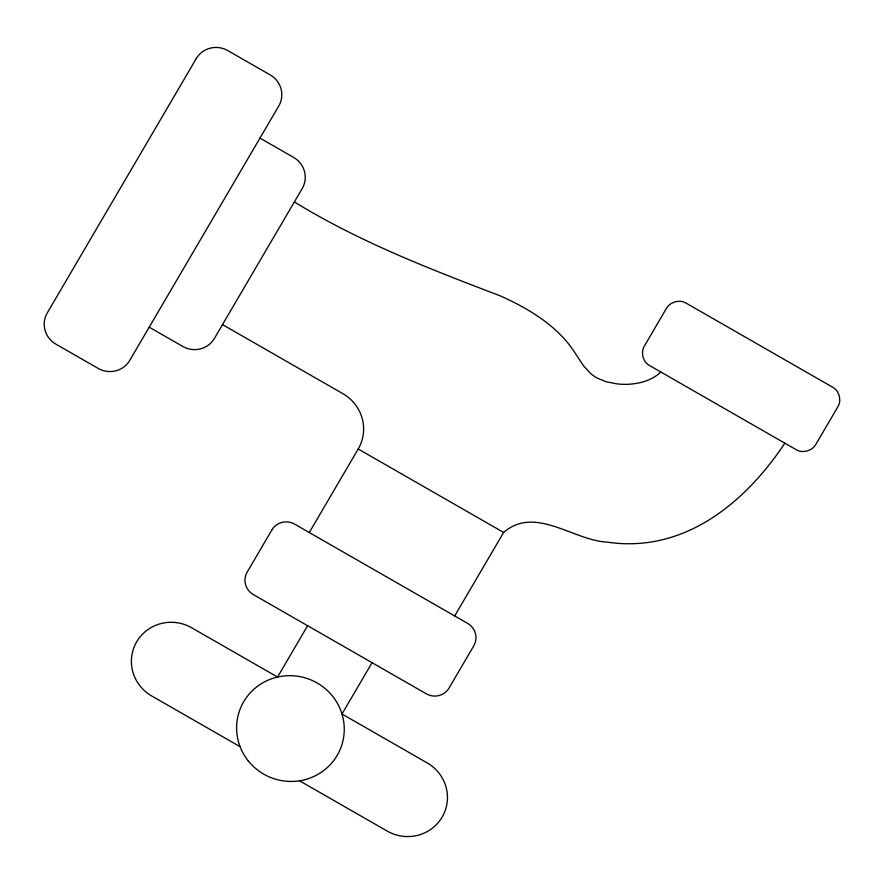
<?xml version="1.0" encoding="UTF-8"?>
<svg xmlns="http://www.w3.org/2000/svg" width="884" height="884" viewBox="0 0 884 884"><rect width="100%" height="100%" fill="white"/><g stroke="black" fill="none" stroke-linecap="round" stroke-linejoin="round"><path stroke-width="1.33" d="M309.278 532.522L358.208 449.006A41.205 40.321 17.9 0 0 342.893 393.689L222.547 324.638M307.621 625.717L277.554 677.045L191.629 627.75A40.355 39.482 17.9 0 0 136.689 641.795A40.355 39.482 17.9 0 0 151.683 695.951L240.094 746.682M372.053 662.691L341.986 714.018L427.171 762.892A40.355 39.482 17.9 0 1 442.166 817.059A40.355 39.482 17.9 0 1 387.225 831.104L299.543 780.793M454.707 615.96L503.626 532.444C535.152 505.162 573.23 540.555 607.485 542.168A141.208 138.18 17.9 0 0 646.69 542.632C706.007 535.14 753.002 491.073 784.87 443.171M660.845 372.02C652.226 380.253 640.126 383.645 628.469 384.253A71.074 69.549 17.9 0 1 616.734 383.855L606.059 381.722L597.297 378.131A38.078 37.261 17.9 0 1 590.479 373.379L583.495 365.766L573.661 350.837A109.671 107.318 17.9 0 0 563.926 338.395C546.5 319.411 523.671 306.394 500.399 295.919C429.834 268.99 359.07 241.73 294.416 201.95M259.962 138.103L293.587 157.396A23.205 22.708 17.9 0 1 302.206 188.546L214.436 338.395A23.205 22.708 17.9 0 1 182.833 346.473L149.208 327.191M358.208 449.006L503.626 532.444M642.48 352.429L642.9 356.816L644.624 360.838A13.746 13.459 17.9 0 0 649.464 365.49L796.252 449.713A13.746 13.459 17.9 0 0 802.738 451.558L807.125 451.039L811.169 449.216A15.348 15.017 17.9 0 0 815.921 444.243L837.789 406.905A15.348 15.017 17.9 0 0 839.789 400.364L839.369 395.977L837.645 391.955A13.746 13.459 17.9 0 0 832.816 387.303L686.017 303.079A13.746 13.459 17.9 0 0 679.531 301.234L675.155 301.753L671.1 303.577A15.348 15.017 17.9 0 0 666.348 308.538L644.48 345.876A15.348 15.017 17.9 0 0 642.48 352.429M196.215 58.664L47.25 312.98A23.205 22.708 17.9 0 0 55.869 344.13L98.19 368.418A23.205 22.708 17.9 0 0 129.793 360.341L278.758 106.025A23.205 22.708 17.9 0 0 270.139 74.875L227.818 50.587A23.205 22.708 17.9 0 0 196.215 58.664M271.863 529.969L247.166 572.125A16.752 16.387 17.9 0 0 253.388 594.601L426.287 693.807A16.752 16.387 17.9 0 0 449.094 687.984L473.791 645.828A16.752 16.387 17.9 0 0 467.559 623.342L294.659 524.135A16.752 16.387 17.9 0 0 271.863 529.969M248.271 760.914A53.935 52.775 17.9 0 0 340.495 748.615A53.935 52.775 17.9 0 0 282.526 676.149A53.935 52.775 17.9 0 0 248.271 760.914"/></g></svg>
